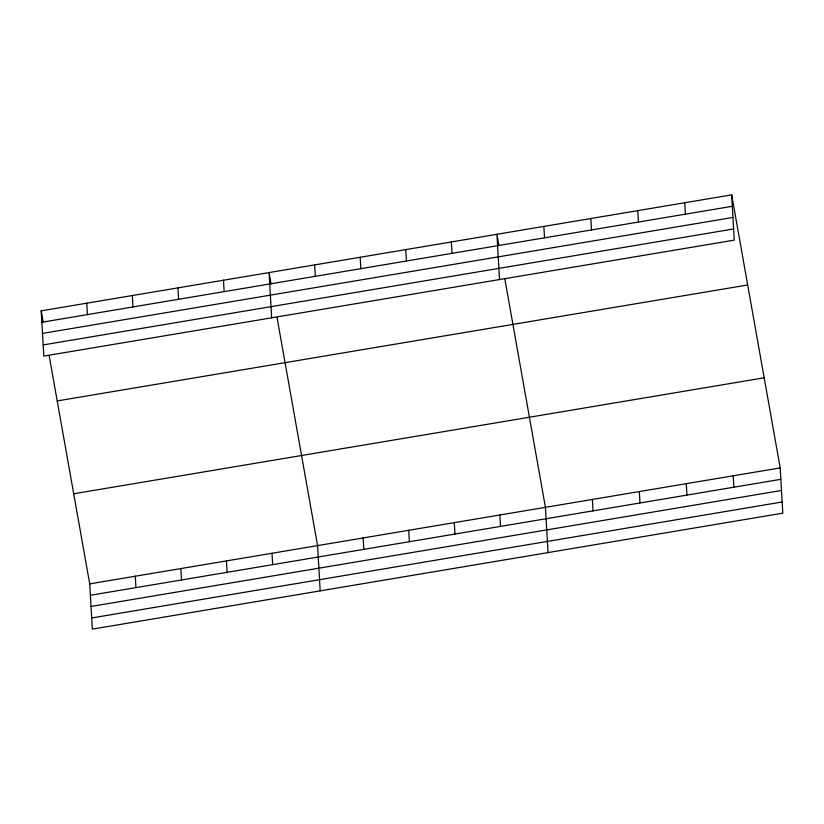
<?xml version="1.0" encoding="UTF-8"?>
<svg xmlns="http://www.w3.org/2000/svg" width="824" height="824" viewBox="0 0 824 824"><rect width="100%" height="100%" fill="white"/><g stroke="black" fill="none" stroke-linecap="round" stroke-linejoin="round"><path stroke-width="1.24" d="M731.671 194.866L734.277 240.124L43.806 356.092L41.2 310.844L731.671 194.866L780.194 467.908L782.8 513.156L92.329 629.134L89.723 583.876L49.203 355.896M41.859 322.246L732.33 206.278M42.498 333.421L732.969 217.443M43.167 344.926L733.638 228.948M57.216 400.938L747.677 284.97M73.707 493.772L764.178 377.804M89.723 583.876L780.194 467.908M90.383 595.278L780.853 479.311M91.021 606.454L781.492 490.476M91.691 617.959L782.151 501.991M498.911 245.562L496.913 234.294L499.519 279.552M504.916 279.346L545.426 507.337L548.042 552.595M271.055 283.837L269.057 272.569L271.663 317.827M277.06 317.621L317.58 545.601L320.186 590.86M41.2 310.844L43.198 322.102M733.236 475.788L733.896 487.2M684.723 202.756L685.372 214.158M686.289 483.678L686.948 495.08M637.766 210.645L638.425 222.047M639.331 491.567L639.99 502.97M590.818 218.525L591.467 229.937M592.384 499.447L593.043 510.859M543.861 226.415L544.52 237.817M499.859 514.99L500.518 526.392M451.336 241.957L451.995 253.359M454.292 522.643L454.951 534.045M405.769 249.61L406.428 261.012M408.714 530.296L409.373 541.708M360.201 257.263L360.85 268.665M363.147 537.948L363.806 549.361M314.624 264.916L315.283 276.318M272.002 553.264L272.662 564.667M223.479 280.222L224.138 291.634M226.435 560.917L227.094 572.319M177.912 287.875L178.571 299.287M180.858 568.57L181.517 579.972M132.345 295.528L133.004 306.94M135.291 576.223L135.95 587.625M86.767 303.191L87.426 314.593"/></g></svg>
